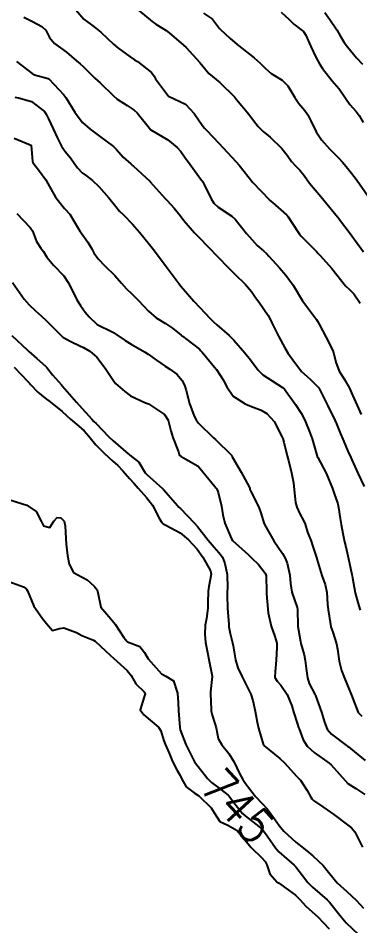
# Model space of a CAD drawing. Header units: metres. Extents: x 298520 to 308411, y 7433745 to 7450750.
# Drawn here: x 301833.4 to 301873.4, y 7441845.7 to 7441952.1 of the extents above; entities that cross this region are included whole.
import ezdxf
from ezdxf.enums import TextEntityAlignment as Align

# ---------------------------------------------------------------- set-up
doc = ezdxf.new("R2010")
doc.units = ezdxf.units.M
doc.header["$LTSCALE"] = 10
doc.linetypes.add('DASHED', pattern=[0.75, 0.5, -0.25])
for name, color, linetype in [('Cotas', 45, 'Continuous'), ('Curvas de Nivel 1m', 11, 'Continuous'), ('Curvas de Nivel 5m', 15, 'Continuous'), ('Vias Secundárias', 230, 'DASHED')]:
    doc.layers.add(name, color=color, linetype=linetype)
doc.styles.add('Style-STANDARD', font='STANDARD.shx')

msp = doc.modelspace()

# ---------------------------------------------------------------- linework, layer by layer
at = {"layer": 'Curvas de Nivel 1m', "flags": 128}
for points, elevation in [([(301840.19, 7441953.07), (301841.12, 7441951.98), (301842.31, 7441951.05), (301843.1, 7441950.45), (301844.59, 7441949.02), (301845.08, 7441948.6), (301846.52, 7441947.54), (301847.06, 7441947.19), (301847.39, 7441946.99), (301849.04, 7441945.71), (301849.34, 7441945.27), (301849.5, 7441944.97), (301851.01, 7441942.95), (301853, 7441941.99), (301854.05, 7441940.91), (301854.97, 7441939.54), (301855.24, 7441939.17), (301855.51, 7441938.89), (301856.94, 7441937.42), (301857.44, 7441936.86), (301858.92, 7441935.28), (301859.3, 7441934.85), (301860.89, 7441932.83), (301862.81, 7441930.8), (301862.84, 7441930.78), (301862.86, 7441930.75), (301863.2, 7441930.45), (301864.85, 7441929.03), (301864.97, 7441928.9), (301865.06, 7441928.78), (301865.47, 7441928.13), (301866.38, 7441926.76), (301866.57, 7441926.52), (301866.81, 7441926.28), (301868.35, 7441924.73), (301868.56, 7441924.5), (301868.79, 7441924.26), (301870.16, 7441922.72), (301870.76, 7441921.98), (301871.77, 7441920.69), (301872.27, 7441920.21), (301872.73, 7441919.77), (301873.48, 7441918.67)], 736), ([(301855.12, 7441952.67), (301856.2, 7441951.97), (301857.01, 7441950.87), (301857.04, 7441950.81), (301857.1, 7441950.74), (301858.23, 7441949.72), (301859.08, 7441948.99), (301859.26, 7441948.85), (301861.06, 7441947.43), (301861.76, 7441946.82), (301862.4, 7441946.16), (301863.04, 7441945.58), (301864.33, 7441944.79), (301865.02, 7441944.13), (301865.84, 7441942.77), (301866.3, 7441942.06), (301866.99, 7441941.24), (301867.34, 7441940.75), (301867.69, 7441940.03), (301868.31, 7441938.74), (301868.95, 7441937.82), (301869.93, 7441936.72), (301870.92, 7441935.7), (301871.41, 7441935.2), (301871.85, 7441934.7), (301872.32, 7441934.1), (301872.9, 7441933.36), (301873.41, 7441932.67), (301874.66, 7441930.87)], 734), ([(301864.23, 7441952.79), (301865.11, 7441951.97), (301865.71, 7441951.37), (301866.54, 7441950.76), (301866.84, 7441950.5), (301867.1, 7441950.07), (301867.7, 7441948.74), (301868.3, 7441947.51), (301868.7, 7441946.73), (301869.05, 7441946.18), (301870.21, 7441944.72), (301871.02, 7441943.78), (301871.77, 7441942.7), (301872.25, 7441941.94), (301872.99, 7441941.13), (301873.36, 7441940.68), (301873.81, 7441939.83)], 733), ([(301869.35, 7441952.73), (301869.92, 7441951.92), (301870.73, 7441950.71), (301871.1, 7441950.1), (301871.62, 7441949.23), (301872.01, 7441948.7), (301873.06, 7441947.44), (301873.73, 7441946.67)], 732), ([(301834.09, 7441952.18), (301835.11, 7441951.67), (301836.18, 7441951.12), (301836.65, 7441950.67), (301837.09, 7441949.82), (301837.68, 7441949.1), (301839.07, 7441948.08), (301840.26, 7441947.07), (301840.69, 7441946.71), (301841.05, 7441946.4), (301842.41, 7441945.05), (301843.03, 7441944.48), (301844.53, 7441943.02), (301845.01, 7441942.59), (301846.17, 7441941.83), (301846.99, 7441941.31), (301847.35, 7441940.99), (301848.96, 7441938.97), (301850.95, 7441937.83), (301852.06, 7441936.93), (301852.46, 7441936.46), (301852.92, 7441935.82), (301853.58, 7441934.91), (301854.89, 7441933.09), (301854.98, 7441932.99), (301855.05, 7441932.9), (301855.19, 7441932.59), (301856.04, 7441930.88), (301856.35, 7441930.37), (301856.85, 7441929.92), (301858.46, 7441928.85), (301858.84, 7441928.51), (301860.15, 7441926.84), (301860.81, 7441926.07), (301861.42, 7441925.44), (301862.15, 7441924.81), (301862.49, 7441924.5), (301862.79, 7441924.17), (301864.02, 7441922.79), (301864.76, 7441921.94), (301865.62, 7441920.77), (301866.72, 7441918.95), (301866.8, 7441918.83), (301866.86, 7441918.76), (301867.32, 7441918.15), (301868.36, 7441916.74), (301868.49, 7441916.54), (301868.69, 7441916.2), (301869.47, 7441914.72), (301870.26, 7441913.11), (301870.41, 7441912.71), (301870.64, 7441911.76), (301871.03, 7441910.7), (301871.64, 7441909.72), (301872.21, 7441908.69), (301872.59, 7441907.87), (301873.13, 7441906.67), (301873.61, 7441905.62)], 737), ([(301833.22, 7441946.99), (301835.04, 7441945.6), (301835.34, 7441945.44), (301836.49, 7441945.12), (301836.94, 7441945.02), (301837.03, 7441944.97), (301838.78, 7441943.09), (301839.01, 7441942.78), (301840.05, 7441941.07), (301840.43, 7441940.52), (301840.97, 7441939.85), (301841.87, 7441939.05), (301842.95, 7441938.25), (301844.57, 7441937.02), (301844.93, 7441936.67), (301845.7, 7441935.79), (301846.61, 7441934.99), (301846.78, 7441934.86), (301846.91, 7441934.74), (301848.83, 7441932.97), (301848.89, 7441932.9), (301850.62, 7441930.95), (301850.86, 7441930.7), (301851.71, 7441929.79), (301852.38, 7441928.93), (301852.83, 7441928.34), (301854.09, 7441926.91), (301854.81, 7441926.16), (301855.43, 7441925.52), (301856.05, 7441924.88), (301856.41, 7441924.5), (301856.79, 7441924.1), (301858, 7441922.86), (301858.76, 7441922.1), (301860.06, 7441920.84), (301860.74, 7441920.04), (301861.23, 7441919.32), (301861.59, 7441918.82), (301862.7, 7441917.21), (301862.92, 7441916.8), (301863.12, 7441916.37), (301863.9, 7441914.79), (301864.66, 7441913.41), (301865.06, 7441912.78), (301866.13, 7441911.26), (301866.52, 7441910.76), (301866.62, 7441910.65), (301867.63, 7441909.76), (301868.6, 7441908.77), (301868.63, 7441908.73), (301868.67, 7441908.66), (301869.65, 7441906.72), (301870.55, 7441904.85), (301870.6, 7441904.76), (301870.63, 7441904.71), (301871.19, 7441903.35), (301871.43, 7441902.7), (301872.16, 7441901.03), (301872.33, 7441900.68), (301872.38, 7441900.56), (301872.5, 7441900.31), (301873.25, 7441898.67), (301873.95, 7441897.17)], 738), ([(301833.01, 7441942.8), (301833.44, 7441942.72), (301835, 7441942.31), (301836.52, 7441941.12), (301836.71, 7441940.84), (301836.97, 7441940.27), (301837.53, 7441939.1), (301838.03, 7441938.01), (301838.49, 7441937.09), (301838.93, 7441936.43), (301839.53, 7441935.69), (301839.99, 7441935.07), (301840.37, 7441934.53), (301840.9, 7441933.96), (301841.41, 7441933.58), (301842.13, 7441933.05), (301842.88, 7441932.34), (301844.03, 7441931.03), (301844.85, 7441930), (301845.29, 7441929.46), (301845.74, 7441929.01), (301846.83, 7441927.92), (301847.63, 7441926.98), (301848.8, 7441925.56), (301849.28, 7441924.97), (301850.77, 7441922.95), (301852.28, 7441920.93), (301852.48, 7441920.66), (301852.74, 7441920.35), (301854.01, 7441918.91), (301854.71, 7441918.15), (301855.92, 7441916.88), (301856.31, 7441916.49), (301856.69, 7441916.14), (301858.13, 7441914.86), (301858.67, 7441914.32), (301859.96, 7441912.84), (301860.64, 7441912.02), (301861.54, 7441910.82), (301862.07, 7441910.26), (301862.61, 7441909.91), (301864.37, 7441908.78), (301864.6, 7441908.56), (301865.92, 7441906.77), (301866.56, 7441905.76), (301866.92, 7441905.12), (301867.09, 7441904.75), (301867.51, 7441903.71), (301867.85, 7441902.74), (301868.41, 7441900.83), (301868.43, 7441900.73), (301868.45, 7441900.68), (301868.5, 7441900.58), (301869.51, 7441898.72), (301870.25, 7441896.92), (301870.32, 7441896.71), (301870.45, 7441896.36), (301870.86, 7441895.13), (301870.95, 7441894.7), (301871.12, 7441893.4), (301871.24, 7441892.7), (301871.43, 7441891.66), (301871.65, 7441890.69), (301871.79, 7441890.1), (301872.1, 7441888.69), (301872.35, 7441887.58), (301872.51, 7441886.86), (301872.53, 7441886.69), (301872.56, 7441886.47), (301872.89, 7441884.68), (301873.19, 7441883.57), (301873.46, 7441882.67)], 739), ([(301833.25, 7441929.16), (301834.82, 7441927.54), (301835.08, 7441927.14), (301835.58, 7441925.91), (301836.08, 7441925.12), (301836.38, 7441924.71), (301836.78, 7441924.07), (301837.57, 7441923.1), (301838.75, 7441921.86), (301839.29, 7441921.08), (301839.85, 7441919.96), (301840.29, 7441919.07), (301840.72, 7441918.39), (301841.27, 7441917.62), (301841.72, 7441917.05), (301842.69, 7441916.18), (301844.41, 7441915.29), (301844.67, 7441915.17), (301844.76, 7441915.1), (301844.87, 7441915.02), (301845.95, 7441914.29), (301846.66, 7441913.86), (301848.23, 7441912.97), (301848.65, 7441912.69), (301849.61, 7441911.99), (301850.63, 7441911.29), (301851.19, 7441910.94), (301852.02, 7441910.33), (301852.61, 7441909.6), (301852.95, 7441908.92), (301853.09, 7441908.42), (301853.49, 7441906.91), (301854.05, 7441905.41), (301854.32, 7441904.9), (301854.55, 7441904.58), (301856.28, 7441902.88), (301856.53, 7441902.66), (301858.42, 7441900.85), (301858.45, 7441900.8), (301858.5, 7441900.64), (301859.53, 7441898.84), (301860.47, 7441897.13), (301860.55, 7441896.92), (301860.57, 7441896.83), (301860.65, 7441896.64), (301861.56, 7441894.81), (301861.8, 7441894.18), (301862.24, 7441892.8), (301862.41, 7441892.43), (301863.37, 7441890.79), (301864.37, 7441889.33), (301864.71, 7441888.78), (301864.94, 7441888.19), (301865.24, 7441886.77), (301865.32, 7441885.78), (301865.48, 7441884.77), (301866.1, 7441882.96), (301866.14, 7441882.76), (301866.18, 7441880.84), (301866.19, 7441880.76), (301866.26, 7441880.34), (301866.48, 7441878.99), (301866.54, 7441878.76), (301866.91, 7441877.43), (301867.03, 7441876.75), (301867.14, 7441875.81), (301867.29, 7441874.74), (301867.5, 7441874.05), (301868.17, 7441872.8), (301868.21, 7441872.73), (301868.23, 7441872.67), (301868.94, 7441870.72), (301869.31, 7441869.54), (301869.63, 7441868.71), (301870.12, 7441868.11), (301872.03, 7441866.69), (301872.1, 7441866.64), (301872.36, 7441866.43), (301874.08, 7441865.05)], 741), ([(301832.74, 7441921.09), (301834.13, 7441919.15), (301834.72, 7441918.47), (301835.4, 7441917.82), (301836.17, 7441917.12), (301836.7, 7441916.64), (301838.21, 7441915.09), (301838.67, 7441914.67), (301839.57, 7441914.17), (301840.66, 7441913.66), (301841.06, 7441913.46), (301841.81, 7441913.05), (301842.64, 7441912.32), (301843.61, 7441911.03), (301844.61, 7441909.53), (301844.83, 7441909.24), (301845.1, 7441909.01), (301845.91, 7441908.31), (301846.59, 7441907.79), (301848.33, 7441906.97), (301848.58, 7441906.91), (301848.69, 7441906.86), (301850.56, 7441905.59), (301850.98, 7441904.94), (301851.29, 7441903.69), (301851.55, 7441902.93), (301852.19, 7441901.24), (301852.29, 7441900.92), (301852.37, 7441900.79), (301852.5, 7441900.68), (301853.05, 7441900.36), (301854.49, 7441899.54), (301855.03, 7441898.89), (301856.47, 7441897.18), (301856.59, 7441897.01), (301856.67, 7441896.88), (301856.86, 7441896.48), (301857.25, 7441894.87), (301857.39, 7441893.83), (301857.61, 7441892.86), (301858.39, 7441891.02), (301858.51, 7441890.85), (301860.37, 7441889.2), (301860.55, 7441889.01), (301860.73, 7441888.82), (301861.57, 7441888.03), (301862.35, 7441887.01), (301862.43, 7441886.8), (301862.45, 7441886.69), (301862.51, 7441884.8), (301862.52, 7441884.59), (301862.66, 7441882.8), (301862.72, 7441882.36), (301863.07, 7441880.79), (301863.47, 7441879.56), (301863.7, 7441878.79), (301863.73, 7441878.28), (301863.63, 7441876.79), (301863.51, 7441875.49), (301863.5, 7441874.79), (301863.74, 7441874.34), (301864.18, 7441873.89), (301864.94, 7441872.77), (301865.46, 7441871.46), (301865.67, 7441870.76), (301866.13, 7441869.3), (301866.27, 7441868.9), (301866.32, 7441868.76), (301866.81, 7441867.45), (301867.27, 7441866.74), (301868.09, 7441865.98), (301869.86, 7441864.71), (301870.07, 7441864.52), (301871.7, 7441862.69), (301872.05, 7441862.36), (301872.96, 7441861.76), (301874.03, 7441861.06)], 742), ([(301832.67, 7441914.89), (301834.5, 7441913.14), (301834.65, 7441913), (301835.6, 7441912.16), (301836.63, 7441911.26), (301836.76, 7441911.11), (301837.45, 7441910.26), (301838.48, 7441909.09), (301838.6, 7441908.95), (301840.24, 7441907.07), (301840.58, 7441906.69), (301842.06, 7441905.05), (301842.3, 7441904.79), (301842.55, 7441904.54), (301844, 7441903.03), (301844.53, 7441902.53), (301846.32, 7441900.99), (301846.42, 7441900.91), (301846.5, 7441900.85), (301847.54, 7441900.03), (301848.17, 7441898.97), (301848.29, 7441898.78), (301848.48, 7441898.59), (301850.33, 7441896.95), (301850.46, 7441896.82), (301852.09, 7441894.93), (301852.25, 7441894.74), (301852.43, 7441894.58), (301854.04, 7441892.9), (301854.41, 7441892.48), (301855.66, 7441890.89), (301856.37, 7441890.06), (301856.94, 7441889.44), (301857.34, 7441888.87), (301857.63, 7441888.14), (301857.88, 7441886.86), (301857.94, 7441885.23), (301857.91, 7441884.86), (301857.88, 7441884.43), (301857.94, 7441882.86), (301858.1, 7441881.01), (301858.11, 7441880.85), (301858.11, 7441880.7), (301858.25, 7441879.93), (301858.54, 7441878.85), (301858.61, 7441878.47), (301858.87, 7441876.84), (301859.15, 7441875.9), (301859.65, 7441874.84), (301860.18, 7441873.85), (301860.66, 7441872.83), (301860.92, 7441872.07), (301861.19, 7441870.82), (301861.41, 7441869.54), (301861.56, 7441868.82), (301862.1, 7441866.96), (301862.15, 7441866.85), (301862.18, 7441866.81), (301864.08, 7441865.29), (301864.62, 7441864.77), (301866.06, 7441863.17), (301866.26, 7441862.96), (301866.47, 7441862.75), (301867.26, 7441861.52), (301867.69, 7441860.73), (301867.82, 7441860.53), (301868.02, 7441860.36), (301869.11, 7441859.62), (301870.01, 7441859), (301870.41, 7441858.71), (301871.99, 7441857.49), (301872.46, 7441857.16), (301872.87, 7441856.68), (301873.73, 7441854.89)], 743), ([(301832.96, 7441911.16), (301834.61, 7441909.42), (301834.74, 7441909.27), (301834.86, 7441909.14), (301835.71, 7441908.24), (301836.59, 7441907.54), (301837.17, 7441907.1), (301838.57, 7441905.96), (301839.55, 7441905.08), (301840.54, 7441904.23), (301841.16, 7441903.68), (301841.7, 7441903.05), (301842.52, 7441902.07), (301843.52, 7441901.03), (301844.49, 7441900.12), (301845.09, 7441899.61), (301845.69, 7441899.01), (301846.47, 7441898.12), (301847, 7441897.52), (301847.47, 7441896.98), (301848.45, 7441895.86), (301849.14, 7441894.96), (301849.99, 7441893.38), (301850.23, 7441892.95), (301850.41, 7441892.78), (301850.73, 7441892.62), (301852.4, 7441891.75), (301853.37, 7441890.91), (301854.37, 7441889.83), (301855.06, 7441888.89), (301855.94, 7441887.29), (301856.02, 7441886.88), (301855.76, 7441885.45), (301855.68, 7441884.89), (301855.65, 7441883.53), (301855.63, 7441882.89), (301855.47, 7441881.69), (301855.33, 7441880.89), (301855.28, 7441879.86), (301855.38, 7441878.89), (301855.63, 7441877.49), (301855.75, 7441876.88), (301856.16, 7441874.91), (301856.16, 7441874.88), (301855.96, 7441873.09), (301855.96, 7441872.88), (301856.03, 7441871), (301856.04, 7441870.88), (301856.14, 7441870.37), (301856.51, 7441869.26), (301856.6, 7441868.87), (301856.85, 7441867.61), (301857.28, 7441866.86), (301858.09, 7441865.88), (301858.72, 7441864.84), (301859.36, 7441863.53), (301859.72, 7441862.83), (301860.05, 7441862.34), (301861.21, 7441860.82), (301862.01, 7441860), (301862.6, 7441859.39), (301863.02, 7441858.79), (301863.43, 7441858.22), (301863.99, 7441857.43), (301864.54, 7441856.77), (301865.96, 7441855.46), (301866.85, 7441854.75), (301867.47, 7441854.26), (301867.94, 7441853.86), (301869.14, 7441852.72), (301869.92, 7441851.75), (301870.77, 7441850.7), (301871.9, 7441849.68), (301873.01, 7441848.67), (301873.42, 7441848.2), (301873.87, 7441847.71)], 744), ([(301832.33, 7441886.01), (301834.06, 7441885.4), (301834.31, 7441885.21), (301834.38, 7441885.14), (301834.52, 7441884.93), (301835.25, 7441883.13), (301836.27, 7441881.68), (301836.75, 7441881.11), (301837.45, 7441880.3), (301838.26, 7441880.52), (301838.76, 7441880.59), (301840.25, 7441880.04), (301840.87, 7441879.68), (301842.24, 7441879.15), (301842.43, 7441879.04), (301844.23, 7441877.36), (301844.6, 7441877.02), (301846.2, 7441875.58), (301846.67, 7441874.99), (301847.22, 7441874.02), (301848.17, 7441873.11), (301848.27, 7441872.97), (301848.29, 7441872.85), (301848.17, 7441872.51), (301847.71, 7441870.98), (301848.14, 7441870.38), (301849.85, 7441868.95), (301850.12, 7441868.51), (301850.49, 7441867.33), (301850.65, 7441866.94), (301851.12, 7441865.9), (301851.5, 7441864.94), (301852.06, 7441863.88), (301852.4, 7441863.27), (301852.55, 7441862.92), (301853.08, 7441861.95), (301854.04, 7441861.26), (301854.57, 7441860.89), (301856.01, 7441859.49), (301856.4, 7441858.87), (301857.03, 7441857.9), (301857.99, 7441857.45), (301859.07, 7441856.84), (301859.97, 7441855.74), (301860.7, 7441854.82), (301861.94, 7441853.62), (301862.33, 7441853.19), (301862.54, 7441852.8), (301862.88, 7441851.76), (301863.77, 7441850.78), (301863.91, 7441850.69), (301864.17, 7441850.51), (301865.89, 7441849.24), (301866.41, 7441848.75), (301867.11, 7441847.97), (301867.87, 7441847.31), (301868.52, 7441846.72), (301869.84, 7441845.29)], 746)]:
    msp.add_lwpolyline(points, dxfattribs=dict(at, elevation=elevation))
at = {"layer": 'Curvas de Nivel 5m', "flags": 128}
for points, elevation in [([(301847.56, 7441952.99), (301849.11, 7441951.68), (301849.53, 7441951.38), (301850.25, 7441950.95), (301850.77, 7441950.62), (301851.1, 7441950.36), (301852.78, 7441948.92), (301853.08, 7441948.64), (301854.7, 7441946.9), (301855.05, 7441946.46), (301855.76, 7441945.61), (301856.6, 7441944.88), (301856.85, 7441944.69), (301857.03, 7441944.52), (301858.74, 7441942.85), (301859.01, 7441942.56), (301860.42, 7441940.84), (301860.98, 7441940.07), (301861.52, 7441939.37), (301862.12, 7441938.81), (301862.95, 7441938.11), (301864.3, 7441936.79), (301864.93, 7441936), (301865.43, 7441935.28), (301865.9, 7441934.77), (301866.42, 7441934.27), (301866.9, 7441933.64), (301867.55, 7441932.74), (301868.87, 7441931.15), (301869.23, 7441930.73), (301870.84, 7441928.78), (301870.87, 7441928.74), (301870.89, 7441928.71), (301871.06, 7441928.48), (301872.41, 7441926.69), (301872.58, 7441926.45), (301872.81, 7441926.14), (301873.86, 7441924.67)], 735), ([(301832.95, 7441938), (301834.84, 7441937.24), (301834.93, 7441937.19), (301834.96, 7441937.16), (301834.96, 7441937.14), (301835.08, 7441935.31), (301835.15, 7441935.14), (301835.92, 7441934.14), (301836.65, 7441933.11), (301836.89, 7441932.71), (301837.79, 7441931.1), (301838.85, 7441929.78), (301839.48, 7441929.08), (301840.5, 7441927.39), (301840.7, 7441927.07), (301840.81, 7441926.92), (301841.57, 7441925.83), (301842.03, 7441925.05), (301842.3, 7441924.56), (301842.78, 7441923.87), (301843.58, 7441923.03), (301844.76, 7441921.89), (301845.53, 7441921.01), (301846.09, 7441920.35), (301846.73, 7441919.74), (301847.52, 7441918.98), (301848.7, 7441917.73), (301849.59, 7441916.96), (301850.69, 7441916.26), (301851.48, 7441915.73), (301852.5, 7441914.92), (301852.6, 7441914.85), (301852.67, 7441914.8), (301853.18, 7441914.4), (301854.66, 7441913.25), (301854.83, 7441913.07), (301854.96, 7441912.9), (301856.62, 7441910.93), (301856.66, 7441910.88), (301857.42, 7441909.68), (301857.86, 7441908.86), (301858.59, 7441907.74), (301860.01, 7441906.84), (301860.57, 7441906.64), (301861.89, 7441906.13), (301862.56, 7441905.74), (301863.42, 7441904.79), (301864.34, 7441902.97), (301864.41, 7441902.78), (301864.53, 7441902.35), (301864.91, 7441900.78), (301865.07, 7441900.21), (301865.45, 7441898.77), (301865.65, 7441897.59), (301865.73, 7441896.77), (301865.92, 7441895.29), (301866.06, 7441894.76), (301866.42, 7441893.96), (301866.85, 7441893.18), (301867.02, 7441892.75), (301867.32, 7441891.83), (301867.72, 7441890.74), (301867.89, 7441890.25), (301868.36, 7441888.85), (301868.4, 7441888.73), (301868.42, 7441888.67), (301869, 7441886.72), (301869.36, 7441885.69), (301869.58, 7441884.72), (301869.66, 7441883.36), (301869.74, 7441882.72), (301869.99, 7441880.99), (301870.05, 7441880.71), (301870.26, 7441880.07), (301870.71, 7441878.71), (301870.83, 7441878.11), (301871.01, 7441876.7), (301871.3, 7441875.61), (301871.64, 7441874.7), (301872.18, 7441873.38), (301872.37, 7441872.88), (301872.45, 7441872.69), (301872.65, 7441872.2), (301873.26, 7441870.67), (301873.69, 7441870.22)], 740), ([(301832.44, 7441895.6), (301833.94, 7441895.14), (301834.43, 7441894.97), (301835.52, 7441894.22), (301836.13, 7441893.11), (301836.4, 7441892.57), (301837.13, 7441892.37), (301837.58, 7441893.1), (301837.99, 7441893.52), (301838.42, 7441893.49), (301838.8, 7441893.09), (301838.93, 7441892.56), (301839, 7441891.08), (301839.06, 7441890.4), (301839.18, 7441889.08), (301839.38, 7441888.05), (301839.91, 7441887.07), (301840.34, 7441886.84), (301841.51, 7441886.23), (301842.32, 7441885.48), (301842.66, 7441885.04), (301842.78, 7441884.56), (301843.1, 7441883.03), (301844.27, 7441881.67), (301844.8, 7441881.01), (301845.8, 7441879.45), (301846.17, 7441879), (301846.24, 7441878.96), (301847.66, 7441878.4), (301848.23, 7441877.71), (301848.64, 7441876.97), (301850.2, 7441875.2), (301850.7, 7441874.94), (301851.63, 7441874.37), (301852.1, 7441872.92), (301852.16, 7441871.82), (301852.18, 7441870.92), (301852.18, 7441870.88), (301852.34, 7441868.92), (301852.4, 7441868.64), (301853.04, 7441866.91), (301854.07, 7441864.9), (301855.62, 7441862.88), (301856.05, 7441862.47), (301856.97, 7441861.79), (301858.03, 7441860.96), (301858.14, 7441860.85), (301858.54, 7441860.33), (301859.7, 7441858.83), (301860, 7441858.55), (301861.24, 7441857.57), (301861.98, 7441856.99), (301862.07, 7441856.9), (301862.14, 7441856.81), (301862.57, 7441856.21), (301863.57, 7441854.79), (301863.74, 7441854.57), (301863.95, 7441854.35), (301865.75, 7441852.76), (301865.93, 7441852.57), (301866.71, 7441851.54), (301867.34, 7441850.74), (301867.9, 7441850.17), (301869.62, 7441848.71), (301869.88, 7441848.44), (301871.26, 7441846.7), (301871.85, 7441846.02), (301873.23, 7441844.67)], 745)]:
    msp.add_lwpolyline(points, dxfattribs=dict(at, elevation=elevation))
at = {"layer": 'Vias Secundárias'}
msp.add_lwpolyline([(301926.4, 7441715.75, 0.256291), (301922.16, 7441723.93, -0.044762), (301915.25, 7441729.54, 0.017057), (301905.94, 7441737.97, 0.004835), (301901.07, 7441742.01, 0.007382), (301897.2, 7441745.06, -0.070978), (301896.42, 7441745.85, 0.028561), (301895.18, 7441747.35), (301893.48, 7441749.19), (301891.56, 7441751.09, -0.082374), (301889.21, 7441753.46, 0.069329), (301885.28, 7441757.62, -0.05776), (301875.5, 7441767.52, -0.031408), (301870.27, 7441775.14, -0.021453), (301866.15, 7441782.76, 0.044661), (301855.72, 7441800.11, -0.019797), (301847.23, 7441812.74, -0.001249), (301840.11, 7441824.37, -0.050797), (301834.89, 7441835.3, 0.09623), (301825.74, 7441850.72, 0.036025), (301812.25, 7441863.83, 0.036025)], format="xyb", dxfattribs=at)

# ---------------------------------------------------------------- texts
at = {"layer": 'Cotas', "style": 'Style-STANDARD'}
msp.add_text('745', height=4, rotation=312.7123, dxfattribs=at).set_placement((301859.14, 7441859.68, 745), align=Align.MIDDLE_CENTER)

doc.saveas('drawing.dxf')
